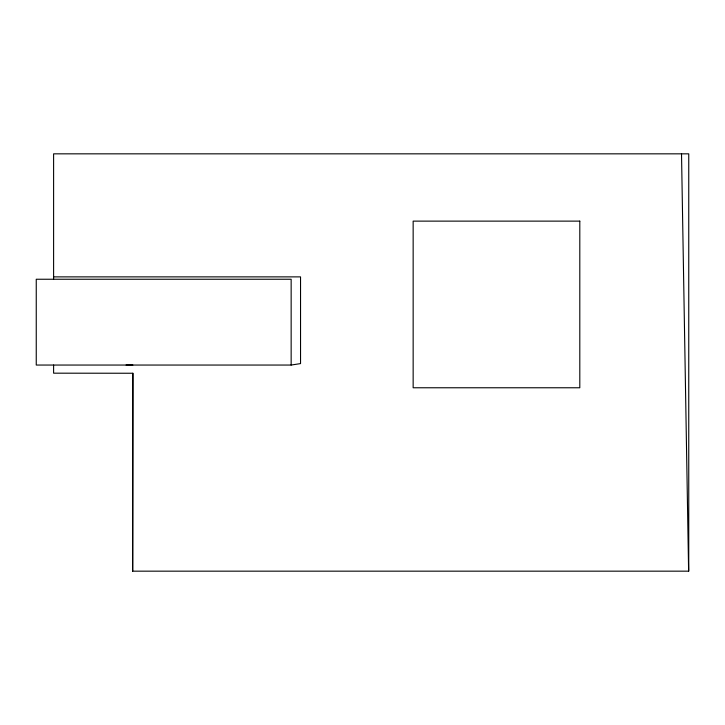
<?xml version="1.0" encoding="UTF-8"?>
<svg xmlns="http://www.w3.org/2000/svg" width="725" height="725" viewBox="0 0 725 725"><rect width="100%" height="100%" fill="white"/><g stroke="black" fill="none" stroke-linecap="round" stroke-linejoin="round"><path stroke-width="1.09" d="M53.605 365.047L53.605 373.176L132.865 373.248L132.675 571.164L688.75 571.164L688.75 153.836L53.605 153.836L53.605 279.243M291.151 365.047L291.151 279.243L36.25 279.243L36.25 365.047L291.151 365.047L300.54 363.597L300.54 276.877L53.605 276.877M132.865 373.248L132.675 571.164M126.078 365.038L132.874 365.047M681.518 153.836L688.614 571.164M579.801 221.125L413.15 221.125L413.15 387.766L579.801 387.766L579.801 221.125"/></g></svg>
